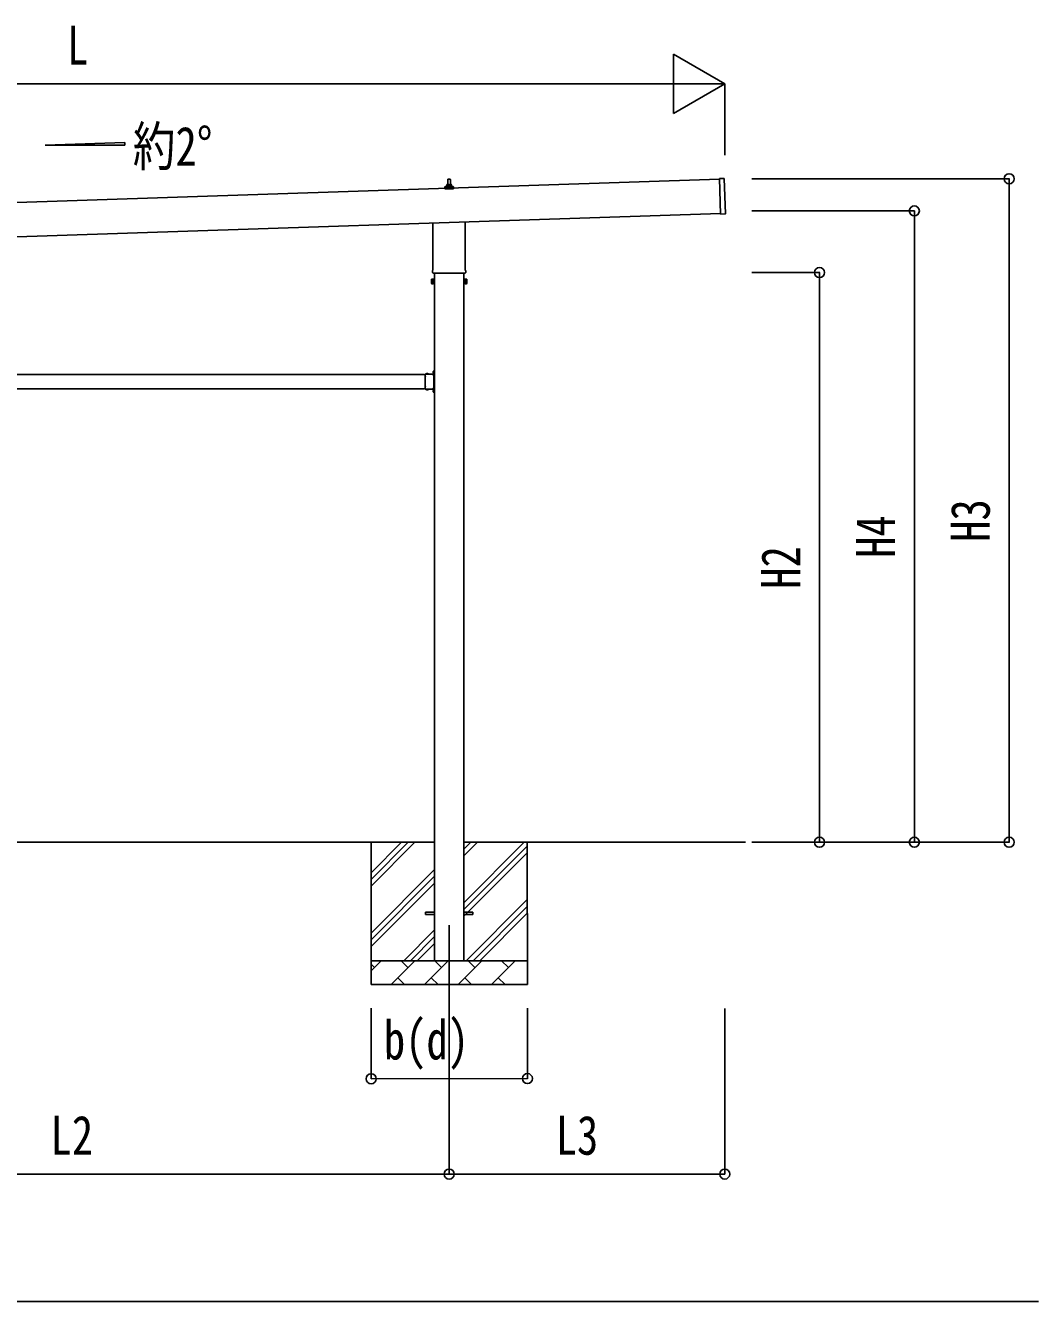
# Model space of a CAD drawing. Units: millimetres, scale not verified. Extents: x -21025 to 21025, y -14850 to 14850.
# Drawn here: x -1125 to 3150, y -5770 to -387 of the extents above; entities that cross this region are included whole.
import ezdxf
from ezdxf.enums import TextEntityAlignment as Align

# ---------------------------------------------------------------- set-up
doc = ezdxf.new("R2010")
doc.units = ezdxf.units.MM
doc.header["$LTSCALE"] = 60
for name, color, linetype in [('0-2_USER1', 3, 'Continuous'), ('0-3_YKK_11', 7, 'Continuous'), ('0-4_YKK_12', 2, 'Continuous'), ('0-5_YKK_13', 4, 'Continuous'), ('0-6_YKK_A1', 4, 'Continuous'), ('0-7_YKK_D', 6, 'Continuous')]:
    doc.layers.add(name, color=color, linetype=linetype)
doc.styles.add('ＭＳ ゴシック', font='')
doc.styles.get('ＭＳ ゴシック').set_extended_font_data('MS Gothic')

msp = doc.modelspace()

# ---------------------------------------------------------------- linework, layer by layer
at = {"layer": '0-3_YKK_11'}
msp.add_line((3149.61, -5770.5), (-18119.5, -5770.5), dxfattribs=at)
at = {"layer": '0-4_YKK_12'}
msp.add_line((662.56, -4182.98), (662.56, -4534.95), dxfattribs=at)
at = {"layer": '0-5_YKK_13'}
for p, q in [((644.31, -1075.97), (644.31, -1068.26)), ((680.81, -1075.97), (644.31, -1075.97)), ((644.7, -1067.47), (680.43, -1067.47)), ((645.08, -1067.29), (651.8, -1065.66)), ((652.18, -1065.47), (672.95, -1065.47)), ((652.56, -1064.69), (652.56, -1060.47)), ((653.56, -1060.47), (671.56, -1060.47)), ((656.56, -1060.47), (657.29, -1036.95)), ((658.29, -1035.97), (666.84, -1035.97)), ((667.84, -1036.95), (668.56, -1060.47)), ((672.56, -1064.69), (672.56, -1060.47)), ((680.05, -1067.29), (673.33, -1065.66)), ((680.81, -1075.97), (680.81, -1068.26)), ((1803.33, -1033.04), (1822.32, -1032.4)), ((1808.33, -1182.95), (1803.33, -1033.04)), ((1828.28, -1181.29), (1823.35, -1033.37)), ((1808.33, -1182.95), (1827.32, -1182.32)), ((594.26, -1419.96), (594.26, -1220.39)), ((730.86, -1215.84), (730.86, -1419.96)), ((592.56, -1428.74), (592.56, -1423.24)), ((730.5, -1432.24), (594.63, -1432.24)), ((732.56, -1423.24), (732.56, -1428.74)), ((588.56, -1458.24), (589.32, -1456.92)), ((588.56, -1458.24), (588.56, -1475.24)), ((588.56, -1475.24), (589.32, -1476.55)), ((595.56, -1461.83), (589.32, -1461.83)), ((595.56, -1471.64), (589.32, -1471.64)), ((595.56, -1476.55), (589.32, -1476.55)), ((598.06, -1475.94), (595.56, -1475.94)), ((727.06, -1475.94), (729.56, -1475.94)), ((729.56, -1461.83), (735.8, -1461.83)), ((729.56, -1471.64), (735.8, -1471.64)), ((729.56, -1476.55), (735.8, -1476.55)), ((736.56, -1458.24), (735.8, -1456.92)), ((736.56, -1475.24), (735.8, -1476.55)), ((736.56, -1458.24), (736.56, -1475.24)), ((562.06, -1868.35), (562.06, -1857.97)), ((562.06, -1857.97), (598.46, -1857.97)), ((562.06, -1910.35), (562.06, -1869.78)), ((565.33, -1857.11), (565.33, -1857.27)), ((566.03, -1857.97), (574.1, -1857.97)), ((568.94, -1857.97), (567.61, -1855.31)), ((571.19, -1857.97), (572.51, -1855.31)), ((574.8, -1857.11), (574.8, -1857.27)), ((594.36, -1850.07), (600.06, -1850.07)), ((598.06, -1859.57), (595.06, -1859.57)), ((598.46, -1848.94), (595.81, -1847.62)), ((598.46, -1851.19), (595.81, -1852.52)), ((597.6, -1845.33), (597.76, -1845.33)), ((597.6, -1854.8), (597.76, -1854.8)), ((598.06, -1868.35), (598.06, -1861.57)), ((598.06, -1910.35), (598.06, -1869.78)), ((598.46, -1842.57), (600.06, -1842.57)), ((598.46, -1859.53), (598.46, -1842.57)), ((598.46, -1846.03), (598.46, -1854.1)), ((600.06, -1847.07), (598.46, -1847.07)), ((598.46, -1848.07), (600.06, -1848.07)), ((598.46, -1852.07), (600.06, -1852.07)), ((600.06, -1853.07), (598.46, -1853.07)), ((562.06, -1922.17), (562.06, -1911.78)), ((562.06, -1922.17), (598.46, -1922.17)), ((565.33, -1923.03), (565.33, -1922.87)), ((566.03, -1922.17), (574.1, -1922.17)), ((568.94, -1922.17), (567.61, -1924.83)), ((571.19, -1922.17), (572.51, -1924.83)), ((574.8, -1923.03), (574.8, -1922.87)), ((595.06, -1920.57), (598.06, -1920.57)), ((598.46, -1928.94), (595.81, -1927.62)), ((598.46, -1931.19), (595.81, -1932.52)), ((597.6, -1925.33), (597.76, -1925.33)), ((597.6, -1934.8), (597.76, -1934.8)), ((598.06, -1918.57), (598.06, -1911.78)), ((598.46, -1937.57), (598.46, -1920.61)), ((598.46, -1926.03), (598.46, -1934.1)), ((598.46, -1928.07), (600.06, -1928.07)), ((598.46, -1932.07), (600.06, -1932.07)), ((598.46, -1937.57), (600.06, -1937.57)), ((562.56, -4128.57), (600.06, -4128.57)), ((562.56, -4137.57), (562.56, -4128.57)), ((562.56, -4137.57), (600.06, -4137.57)), ((725.06, -4128.57), (762.56, -4128.57)), ((725.06, -4137.57), (762.56, -4137.57)), ((762.56, -4137.57), (762.56, -4128.57))]:
    msp.add_line(p, q, dxfattribs=at)
for points in [[(595.56, -1476.55), (595.56, -1456.92), (589.32, -1456.92)], [(595.56, -1475.94), (595.56, -1457.54), (598.06, -1457.54)], [(729.56, -1475.94), (729.56, -1457.54), (727.06, -1457.54)], [(729.56, -1476.55), (729.56, -1456.92), (735.8, -1456.92)], [(598.06, -1861.57), (595.06, -1861.57), (595.06, -1857.97)], [(600.06, -1857.57), (600.06, -1851.57), (600.06, -1848.57), (600.06, -1842.57)], [(598.06, -1918.57), (595.06, -1918.57), (595.06, -1922.17)], [(600.06, -1937.57), (600.06, -1931.57), (600.06, -1928.57), (600.06, -1922.57)]]:
    msp.add_lwpolyline(points, dxfattribs=at)
for points in [[(598.06, -1477.24), (598.06, -1456.24), (600.06, -1456.24), (600.06, -1477.24)], [(727.06, -1477.24), (727.06, -1456.24), (725.06, -1456.24), (725.06, -1477.24)]]:
    msp.add_lwpolyline(points, close=True, dxfattribs=at)
for centre, radius, start, end in [((645.31, -1068.26), 1, 103.62699, 180), ((651.56, -1064.69), 1, 283.62699, 0), ((656.65, -1061.11), 4.13, 90, 171.17633), ((653.56, -1061.47), 1, 90, 180), ((658.29, -1036.97), 1, 90, 178.60509), ((665.9, -1060.47), 4.83, 133.60282, 180), ((659.23, -1060.47), 4.83, 0, 46.39718), ((666.84, -1036.97), 1, 1.39491, 90), ((668.48, -1061.11), 4.13, 8.82367, 90), ((671.56, -1061.47), 1, 0, 90), ((673.56, -1064.69), 1, 180, 256.37301), ((679.81, -1068.26), 1, 0, 76.37301), ((1822.35, -1033.4), 1, 1.90915, 91.90915), ((1827.29, -1181.32), 1, 271.90915, 1.90915), ((596.56, -1423.24), 4, 125.09963, 180), ((596.56, -1428.74), 4, 180, 194.47751), ((596.56, -1428.74), 4, 194.47751, 241.04498), ((728.56, -1428.74), 4, 298.95502, 345.52249), ((728.56, -1423.24), 4, 0, 54.90037), ((728.56, -1428.74), 4, 345.52249, 0), ((592.91, -1459.37), 4.34, 145.61575, 214.38425), ((604.8, -1466.74), 16.24, 162.41205, 197.58795), ((592.91, -1474.1), 4.34, 145.61575, 214.38425), ((720.32, -1466.74), 16.24, 342.41205, 17.58795), ((732.22, -1459.37), 4.34, 325.61575, 34.38425), ((732.22, -1474.1), 4.34, 325.61575, 34.38425), ((561.36, -1869.07), 1, 314.427, 45.573), ((566.19, -1857.11), 0.862, 129.12355, 180), ((566.03, -1857.27), 0.7, 180, 270), ((570.06, -1861.87), 7, 90, 129.12355), ((570.06, -1861.87), 7, 50.87645, 90), ((574.1, -1857.27), 0.7, 270, 0), ((573.94, -1857.11), 0.862, 0, 50.87645), ((602.36, -1850.07), 7, 140.87645, 180), ((602.36, -1850.07), 7, 180, 219.12355), ((597.6, -1846.2), 0.862, 90, 140.87645), ((597.6, -1853.94), 0.862, 219.12355, 270), ((597.76, -1846.03), 0.7, 0, 90), ((597.76, -1854.1), 0.7, 270, 0), ((598.76, -1869.07), 1, 134.427, 225.573), ((598.06, -1857.57), 2, 270, 0), ((561.36, -1911.07), 1, 314.427, 45.573), ((566.03, -1922.87), 0.7, 90, 180), ((566.19, -1923.03), 0.862, 180, 230.87645), ((570.06, -1918.27), 7, 230.87645, 270), ((570.06, -1918.27), 7, 270, 309.12355), ((574.1, -1922.87), 0.7, 0, 90), ((573.94, -1923.03), 0.862, 309.12355, 0), ((602.36, -1930.07), 7, 140.87645, 180), ((602.36, -1930.07), 7, 180, 219.12355), ((597.6, -1926.2), 0.862, 90, 140.87645), ((597.6, -1933.94), 0.862, 219.12355, 270), ((598.76, -1911.07), 1, 134.427, 225.573), ((597.76, -1926.03), 0.7, 0, 90), ((597.76, -1934.1), 0.7, 270, 0), ((598.06, -1922.57), 2, 0, 90)]:
    msp.add_arc(centre, radius, start, end, dxfattribs=at)
at = {"layer": '0-6_YKK_A1'}
for p, q in [((-1042.75, -892.88), (-706.75, -880.46)), ((-706.75, -892.88), (-1042.75, -892.88)), ((-706.75, -880.46), (-706.75, -892.88)), ((1803.4, -1035.04), (-3588.66, -1214.74)), ((-3583.83, -1359.66), (1808.23, -1179.92)), ((600.06, -1432.24), (600.06, -4333.07)), ((725.06, -4333.07), (725.06, -1432.24)), ((-2332.94, -1860.07), (558.06, -1860.07)), ((-2332.94, -1920.07), (558.06, -1920.07)), ((595.06, -1920.07), (599.56, -1920.07)), ((600.06, -3833.07), (-2374.94, -3833.07)), ((332.84, -3833.07), (333.32, -4432.98)), ((332.94, -3961.53), (461.19, -3833.07)), ((332.97, -3989.81), (489.44, -3833.07)), ((332.99, -4018.09), (517.7, -3833.07)), ((724.96, -3861.89), (753.73, -3833.07)), ((724.98, -3890.17), (781.98, -3833.07)), ((1913.44, -3833.07), (725.06, -3833.07)), ((725.14, -4088.13), (979.77, -3833.07)), ((725.16, -4116.41), (992.17, -3848.95)), ((992.15, -3833.07), (992.63, -4432.98)), ((725.18, -4144.69), (992.19, -3877.23)), ((333.15, -4216.05), (600.15, -3948.59)), ((333.17, -4244.33), (600.18, -3976.87)), ((333.19, -4272.61), (600.2, -4005.15)), ((734.98, -4332.99), (992.35, -4075.19)), ((763.23, -4332.99), (992.37, -4103.47)), ((791.49, -4332.99), (992.39, -4131.75)), ((470.69, -4332.99), (600.36, -4203.11)), ((498.95, -4332.99), (600.38, -4231.39)), ((527.2, -4332.99), (600.4, -4259.67)), ((333.24, -4332.99), (992.55, -4332.99)), ((347.59, -4361.54), (333.25, -4347.2)), ((333.27, -4375.88), (376.09, -4332.99)), ((417.54, -4432.98), (517.36, -4332.99)), ((488.86, -4361.54), (460.31, -4332.99)), ((558.82, -4432.98), (658.64, -4332.99)), ((630.13, -4361.54), (601.59, -4332.99)), ((700.09, -4432.98), (799.91, -4332.99)), ((771.41, -4361.54), (742.86, -4332.99)), ((841.37, -4432.98), (941.18, -4332.99)), ((912.68, -4361.54), (884.14, -4332.99)), ((989.27, -4332.99), (992.55, -4329.71)), ((446.05, -4404.43), (474.59, -4432.98)), ((587.32, -4404.43), (615.87, -4432.98)), ((728.59, -4404.43), (757.14, -4432.98)), ((869.87, -4404.43), (898.42, -4432.98)), ((992.63, -4432.98), (333.32, -4432.98))]:
    msp.add_line(p, q, dxfattribs=at)
msp.add_lwpolyline([(595.06, -1860.07), (599.56, -1860.07), (599.56, -1920.07)], dxfattribs=at)
at = {"layer": '0-7_YKK_D'}
for p, q in [((1825.71, -633.95), (1609.2, -508.95)), ((1609.2, -508.95), (1609.2, -758.95)), ((1575.71, -633.95), (-3356.13, -633.95)), ((1825.71, -633.95), (1392.7, -633.95)), ((1825.71, -633.95), (1609.2, -758.95)), ((1825.71, -934.24), (1825.71, -632.95)), ((1939.59, -1033.95), (3026.71, -1033.95)), ((3025.71, -3833.07), (3025.71, -1033.95)), ((1939.59, -1169.74), (2626.71, -1169.74)), ((2625.71, -3833.07), (2625.71, -1169.74)), ((1939.59, -1429.74), (2226.71, -1429.74)), ((2225.71, -3833.07), (2225.71, -1429.74)), ((1939.59, -3833.07), (2226.71, -3833.07)), ((1939.59, -3833.07), (3026.71, -3833.07)), ((2339.59, -3833.07), (2626.71, -3833.07)), ((333.4, -4532.98), (333.64, -4831.77)), ((662.56, -4532.98), (662.56, -5233.98)), ((662.56, -4532.98), (662.56, -5233.98)), ((992.71, -4532.98), (992.95, -4831.25)), ((1825.71, -4533.98), (1825.71, -5233.98)), ((333.63, -4830.77), (992.95, -4830.25)), ((-2437.44, -5232.98), (662.56, -5232.98)), ((662.56, -5232.98), (1825.71, -5232.98))]:
    msp.add_line(p, q, dxfattribs=at)
for centre in [(3025.71, -1033.95), (2625.71, -1169.74), (2225.71, -1429.74), (2225.71, -3833.07), (2625.71, -3833.07), (3025.71, -3833.07), (333.63, -4830.77), (992.95, -4830.25), (662.56, -5232.98), (662.56, -5232.98), (1825.71, -5232.98)]:
    msp.add_circle(centre, 21.25, dxfattribs=at)

# ---------------------------------------------------------------- texts
at = {"layer": '0-2_USER1', "style": 'ＭＳ ゴシック', "width": 0.8}
msp.add_text('約2°', height=165, dxfattribs=at).set_placement((-672.33, -1028.77), align=Align.BOTTOM_LEFT)
at = {"layer": '0-7_YKK_D', "style": 'ＭＳ ゴシック', "width": 0.8}
for s, p in [('L', (-950.21, -601.95)), ('L2', (-1019.44, -5200.98)), ('L3', (1112.14, -5200.98))]:
    msp.add_text(s, height=165, dxfattribs=at).set_placement(p, align=Align.BOTTOM_LEFT)
for s, rotation, p in [('H3', 90, (2993.71, -2565.51)), ('H4', 90, (2593.71, -2633.4)), ('H2', 90, (2193.71, -2763.4)), ('b(d)', 0.046, (387.27, -4798.73))]:
    msp.add_text(s, height=165, rotation=rotation, dxfattribs=at).set_placement(p, align=Align.BOTTOM_LEFT)

doc.saveas('drawing.dxf')
